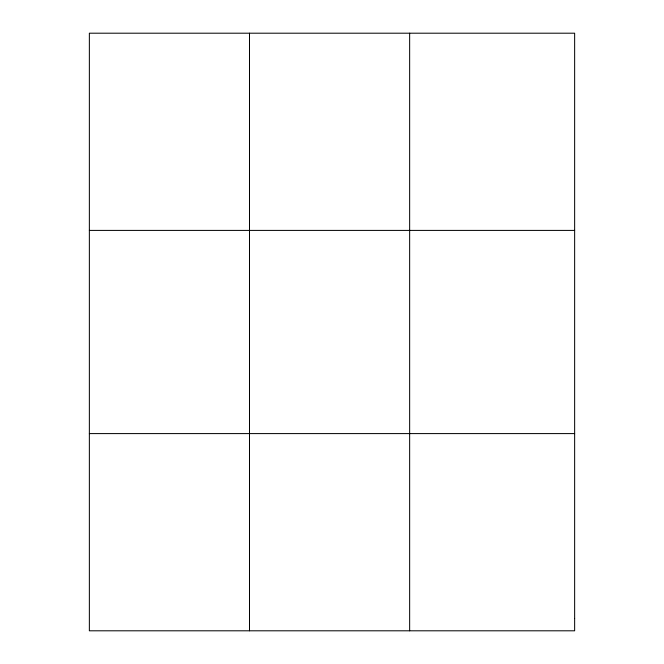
<?xml version="1.0" encoding="UTF-8"?>
<svg xmlns="http://www.w3.org/2000/svg" width="664" height="664" viewBox="0 0 664 664"><rect width="100%" height="100%" fill="white"/><g stroke="black" fill="none" stroke-linecap="round" stroke-linejoin="round"><path stroke-width="1" d="M249.498 33.2L249.498 630.8M409.647 33.2L409.647 630.8M89.358 230.408L574.642 230.408M89.358 433.592L574.642 433.592M574.642 618.474L574.642 630.8L89.358 630.8L89.358 33.2L574.642 33.2L574.642 618.474"/></g></svg>
